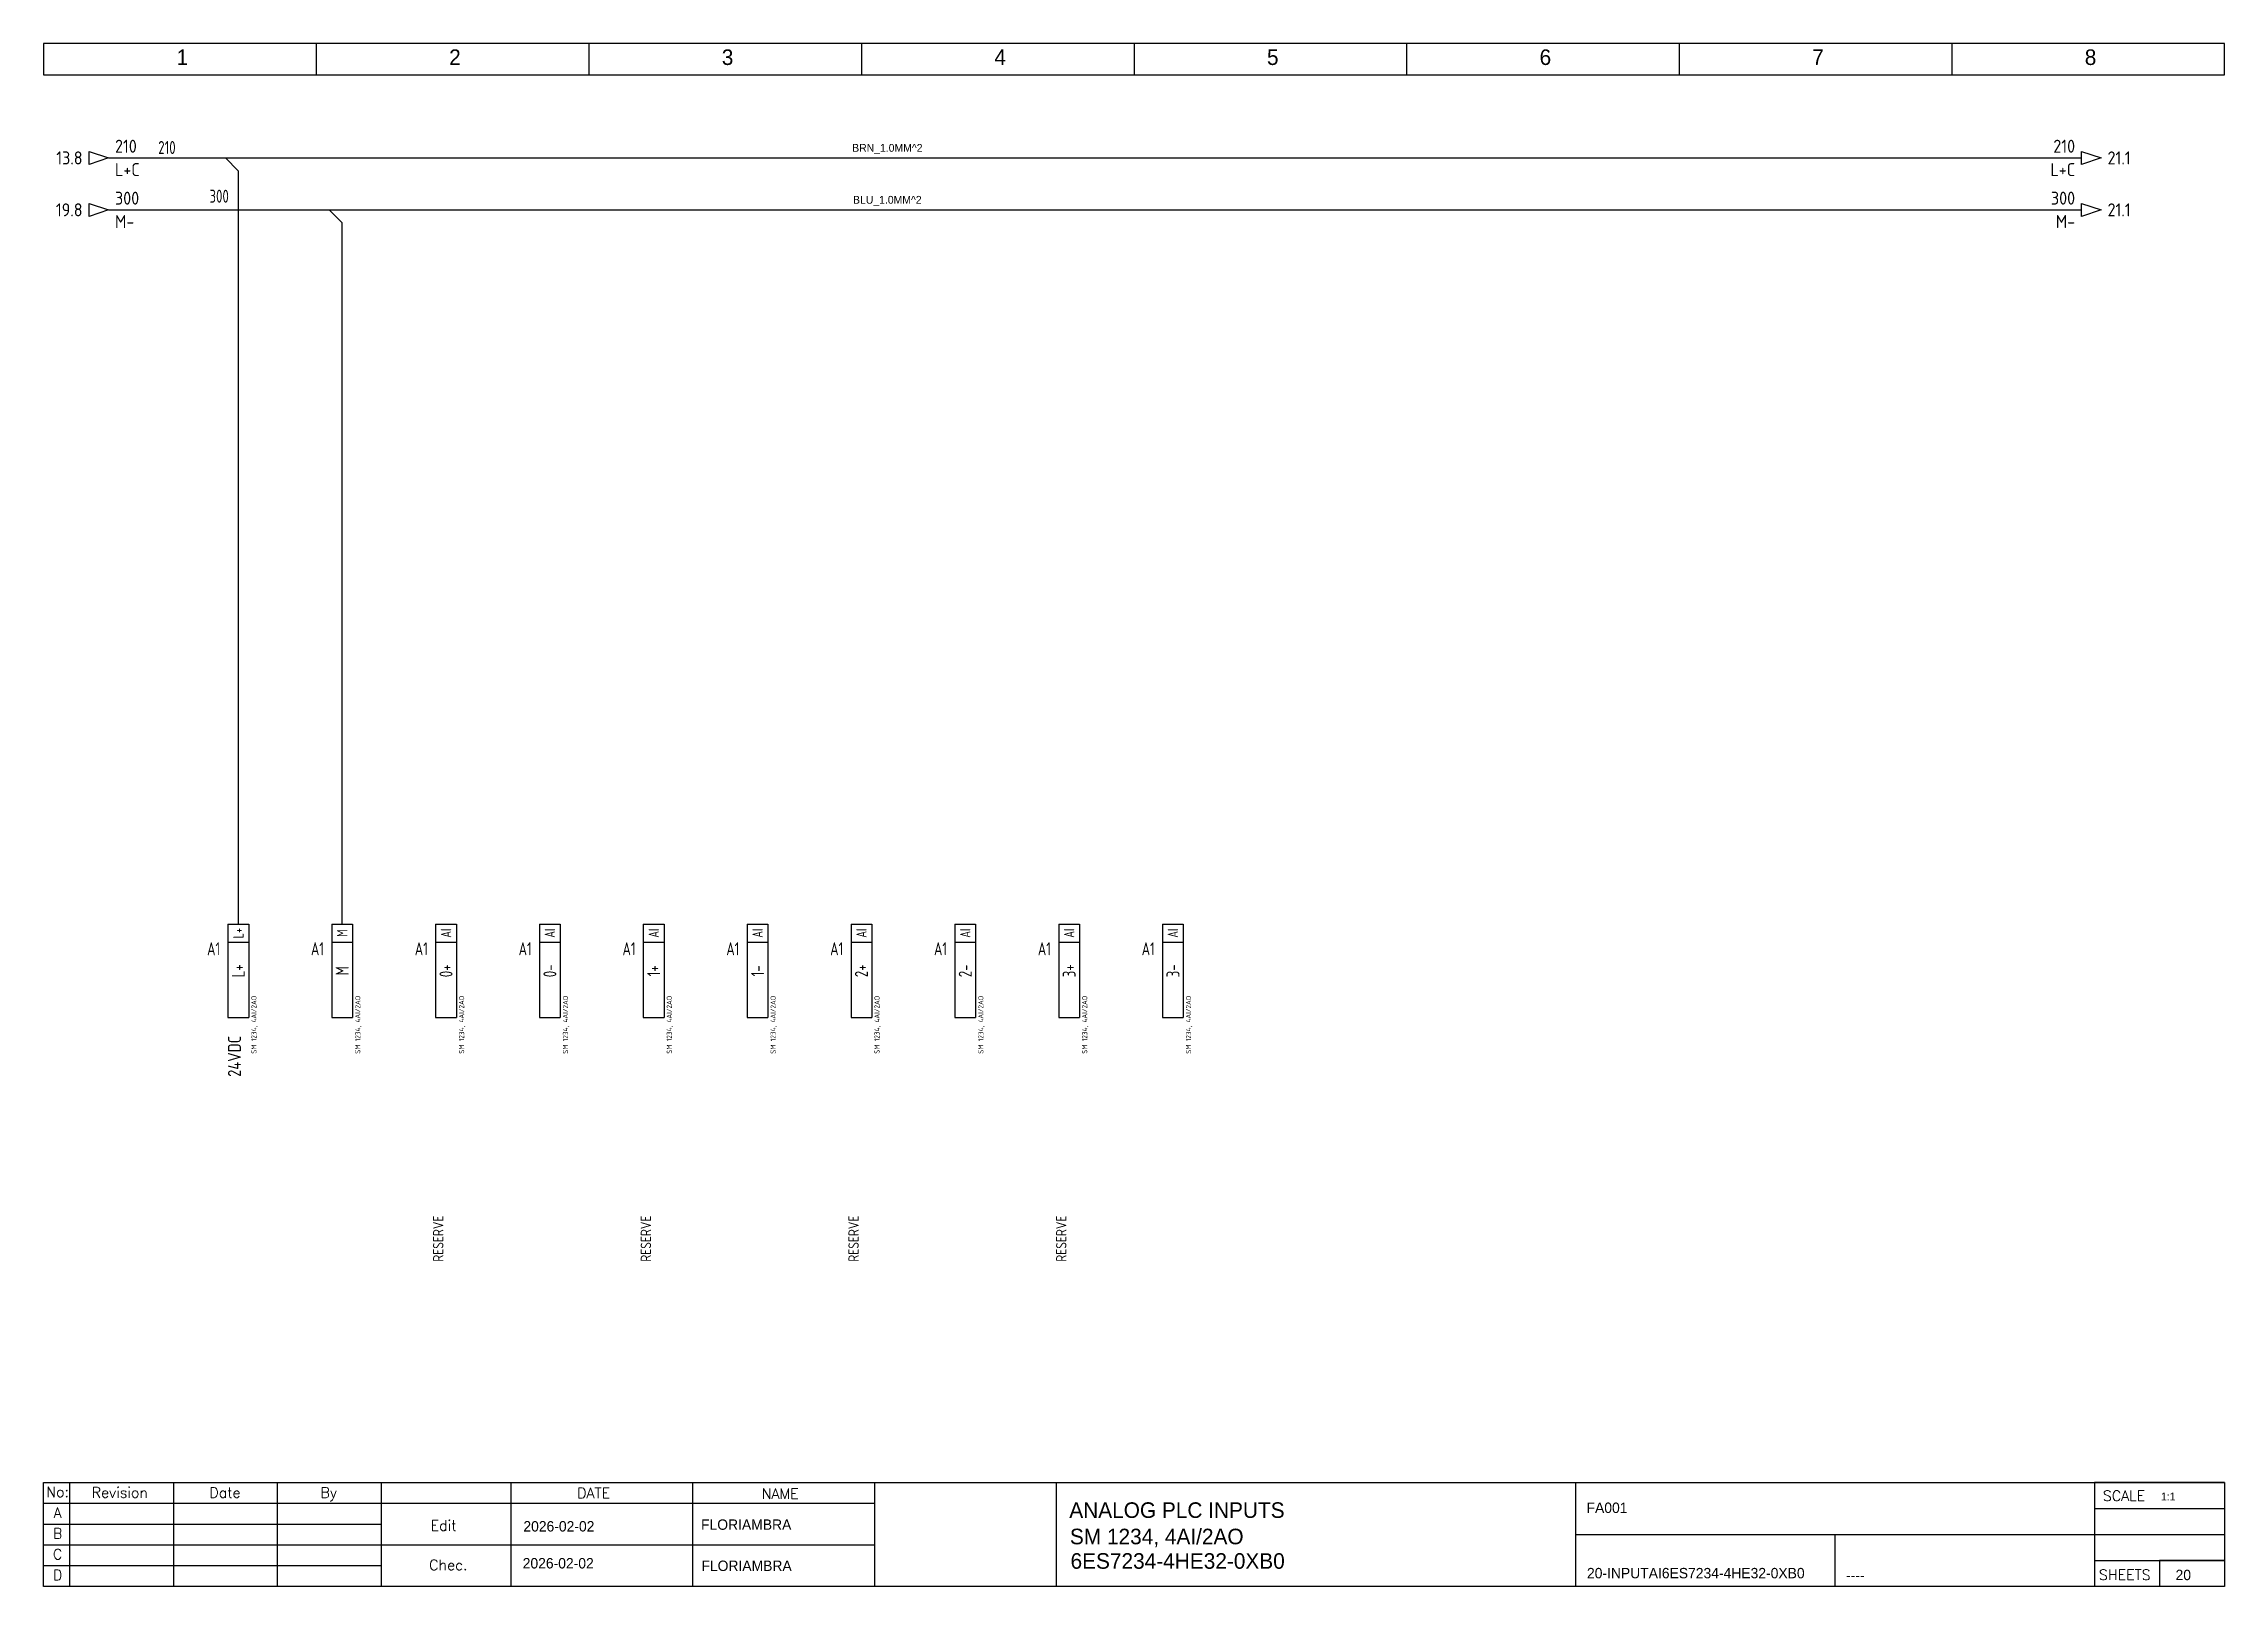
# Model space of a CAD drawing. Extents: x 0 to 420, y 0 to 297.
import ezdxf
from ezdxf.enums import TextEntityAlignment as Align

# ---------------------------------------------------------------- set-up
doc = ezdxf.new("R2010")
doc.units = 0
doc.header["$LTSCALE"] = 6
for name, color, linetype in [('025', 1, 'Continuous'), ('05', 6, 'Continuous'), ('BLU_1.0mm^2', 5, 'Continuous'), ('BRN_1.0mm^2', 14, 'Continuous'), ('DESC', 1, 'Continuous'), ('DESCCHILD', 20, 'Continuous'), ('LOC', 8, 'Continuous'), ('MISC', 2, 'Continuous'), ('RED_2.5mm^2', 1, 'Continuous'), ('SYMS', 7, 'Continuous'), ('TAGS', 51, 'Continuous'), ('TERMS', 4, 'Continuous'), ('WIRENO', 70, 'Continuous'), ('WIREREF', 61, 'Continuous'), ('WIREREF_DEST', 61, 'Continuous'), ('XREF', 7, 'Continuous')]:
    doc.layers.add(name, color=color, linetype=linetype)
doc.styles.add('WD', font='romans.shx')
doc.styles.add('WD_IEC', font='ISOCP2.shx', dxfattribs={"width": 0.9, "height": 4})

# ---------------------------------------------------------------- blocks, each defined once
blk = doc.blocks.new('IEC_tblock_a3_floriambra')
at = {"layer": '05'}
for p, q in [((-840, 0), (-840, 20)), ((-840, 0), (-840, 20)), ((-840, 20), (-420, 20)), ((-835, 20), (-835, 0)), ((-815, 20), (-815, 0)), ((-795, 20), (-795, 0)), ((-775, 20), (-775, 0)), ((-750, 20), (-750, 0)), ((-715, 20), (-715, 0)), ((-680, 20), (-680, 0)), ((-645, 20), (-645, 0)), ((-545, 20), (-545, 0)), ((-420, 20), (-445, 20)), ((-445, 20), (-445, 0)), ((-445, 20), (-445, 15)), ((-420, 20), (-420, 0)), ((-840, 16), (-775, 16)), ((-775, 16), (-680, 16)), ((-445, 15), (-420, 15)), ((-840, 12), (-775, 12)), ((-545, 10), (-445, 10)), ((-495, 10), (-495, 0)), ((-445, 10), (-420, 10)), ((-840, 8), (-775, 8)), ((-775, 8), (-680, 8)), ((-445, 5), (-420, 5)), ((-420, 5), (-432.5, 5)), ((-432.5, 5), (-432.5, 0)), ((-840, 4), (-775, 4)), ((-420, 0), (-840, 0))]:
    blk.add_line(p, q, dxfattribs=at)
at = {"flags": 4}
for tag, p, height in [('SCALA', (-432.21, 16.54), 1.5), ('AUTHOR', (-713.38, 10.89), 2), ('DESCRIPT_PROYECT', (-642.46, 13.18), 3), ('CODIGO_PROYECT', (-542.84, 14.13), 2), ('INSTALACION', (-441.74, 11.01), 2), ('FECHA_CREA', (-747.6, 10.56), 2), ('DESCRIPCION_1', (-642.34, 8.1), 3), ('LOCALIZACION', (-441.61, 6.6), 2), ('FECHA_EDIT', (-747.73, 3.45), 2), ('REVISADO', (-713.31, 2.96), 2), ('DESCRIPCION_2', (-642.22, 3.39), 3), ('ARCHIVO', (-542.76, 1.55), 2), ('COMENTARIO', (-492.87, 1.14), 2), ('PAG', (-429.4, 1.2), 2)]:
    blk.add_attdef(tag, p, '', height=height, dxfattribs=at)
at = {"layer": '025', "style": 'WD'}
for s, p in [('No:', (-837.31, 17.19)), ('Revision', (-825.33, 17.07)), ('Date', (-805.08, 17.05)), ('By', (-785.09, 17.06)), ('NAME', (-698.14, 16.82)), ('SCALE', (-439.33, 16.45)), ('A', (-837.31, 13.19)), ('B', (-837.31, 9.19)), ('C', (-837.31, 5.19)), ('D', (-837.31, 1.19))]:
    blk.add_text(s, height=2, dxfattribs=at).set_placement(p, align=Align.CENTER)
for s, p in [('DATE', (-737.24, 16.98)), ('Edit', (-765.46, 10.72)), ('Chec.', (-765.74, 3.12)), ('SHEETS', (-444.15, 1.23))]:
    blk.add_text(s, height=2, dxfattribs=at).set_placement(p)
blk = doc.blocks.new('PLCIOI3V')
for p, q in [((-2, 0), (-2, -18)), ((-2, 0), (2, 0)), ((2, 0), (2, -18)), ((-2, -3.5), (2, -3.5)), ((-2, -18), (2, -18))]:
    blk.add_line(p, q)
at = {"style": 'WD_IEC', "width": 0.9}
blk.add_attdef('TERMDESC01', text='', height=2, rotation=90, dxfattribs=at).set_placement((2.25, 1), align=Align.TOP_LEFT)
at = {"style": 'WD_IEC', "width": 0.8}
for tag, p in [('INST', (-3.5, -2.5)), ('LOC', (-3.5, -6))]:
    blk.add_attdef(tag, text='', height=2.5, dxfattribs=at).set_placement(p, align=Align.RIGHT)
for tag, height, p in [('TERM01', 2, (0, -1.75)), ('TAGA01', 2.5, (0, -9))]:
    blk.add_attdef(tag, text='', height=height, rotation=90, dxfattribs=at).set_placement(p, align=Align.MIDDLE)
at = {"style": 'WD_IEC', "flags": 1}
for tag, height, p in [('X2TERM01', 0.25, (0, 0)), ('TAG2', 1, (-3, -9.5))]:
    blk.add_attdef(tag, text='', height=height, rotation=90, dxfattribs=at).set_placement(p, align=Align.RIGHT)
at = {"linetype": 'Continuous', "style": 'WD_IEC', "flags": 9}
for tag, p in [('ASSYCODE', (-2.39, -10.18)), ('FAMILY', (-2.39, -16.68))]:
    blk.add_attdef(tag, text='', height=0.16, rotation=90, dxfattribs=at).set_placement(p, align=Align.CENTER)
at = {"style": 'WD_IEC', "width": 0.9}
for tag, height, p in [('DESCC01', 1, (3.5, -13.81)), ('DESCA01', 2.5, (0.5, -21.5)), ('DESCB01', 2.5, (3.5, -21.5)), ('DESCD01', 2.5, (6.5, -21.5)), ('DESCE01', 2.5, (9.5, -21.5))]:
    blk.add_attdef(tag, text='', height=height, rotation=90, dxfattribs=at).set_placement(p, align=Align.RIGHT)
blk = doc.blocks.new('HT0_418')
for p, q in [((-2.5, 0), (2.5, 0)), ((0, -2.5), (-2.5, 0))]:
    blk.add_line(p, q)
at = {"style": 'WD_IEC', "flags": 1}
for tag, p in [('X4TERM01', (-2.5, 0)), ('X1TERM01', (2.5, 0)), ('WDWSEQ', (-2.63, -0.91)), ('X8TERM01', (0, -2.5))]:
    blk.add_attdef(tag, p, '', height=0.4, dxfattribs=at)
blk = doc.blocks.new('HA1D3')
blk.add_lwpolyline([(0, 0), (-3.75, -1.25), (-3.75, 1.25)], close=True)
at = {"style": 'WD_IEC'}
blk.add_attdef('XREF', text='', height=2.5, dxfattribs=at).set_placement((-5, 0), align=Align.MIDDLE_RIGHT)
at = {"style": 'WD_IEC', "flags": 1}
blk.add_attdef('SIGCODE', text='', height=1, dxfattribs=at).set_placement((-2.5, 1.8), align=Align.RIGHT)
at = {"style": 'WD_IEC'}
for tag, p, height, flags in [('X1TERM01', (0, 0), 0.32, 1), ('WIRENO', (1.25, 1), 2.5, 8)]:
    blk.add_attdef(tag, p, '', height=height, dxfattribs=dict(at, flags=flags))
blk.add_attdef('DESC1', text='', height=2.5, dxfattribs=at).set_placement((1.25, -1), align=Align.TOP_LEFT)
blk = doc.blocks.new('WD_WNH')
at = {"linetype": 'Continuous', "style": 'WD_IEC', "width": 0.8}
blk.add_attdef('WIRENO', text='', height=2.5, dxfattribs=at).set_placement((0, 0.75), align=Align.CENTER)
at = {"style": 'WD_IEC', "flags": 1}
for tag, p in [('W08USER', (0, 0.375)), ('W04USER', (0, 0.875)), ('W05USER', (0, 0.75)), ('W09USER', (0, 0.25)), ('W03USER', (0, 1)), ('W06USER', (0, 0.625)), ('W07USER', (0, 0.5)), ('W02USER', (0, 1.125)), ('W01USER', (0, 1.25)), ('W10USER', (0, 0.125))]:
    blk.add_attdef(tag, text='', height=0.08, dxfattribs=at).set_placement(p, align=Align.CENTER)
blk = doc.blocks.new('HA1S1')
blk.add_lwpolyline([(0, 1.25), (3.75, 0), (0, -1.25)], close=True)
at = {"style": 'WD_IEC'}
for tag, height, flags, p in [('WIRENO', 2.5, 8, (-1.25, 1)), ('SIGCODE', 1, 1, (5, 1.8))]:
    blk.add_attdef(tag, text='', height=height, dxfattribs=dict(at, flags=flags)).set_placement(p, align=Align.RIGHT)
at = {"style": 'WD_IEC', "flags": 1}
blk.add_attdef('X4TERM01', (0, 0), '', height=0.32, dxfattribs=at)
at = {"style": 'WD_IEC'}
blk.add_attdef('XREF', text='', height=2.5, dxfattribs=at).set_placement((5, 0), align=Align.MIDDLE_LEFT)
blk.add_attdef('DESC1', text='', height=2.5, dxfattribs=at).set_placement((-1.25, -1), align=Align.TOP_RIGHT)

msp = doc.modelspace()

# ---------------------------------------------------------------- linework, layer by layer
at = {"layer": '05'}
for p, q in [((0, 297), (0, 291)), ((420, 297), (0, 297)), ((52.5, 297), (52.5, 291)), ((105, 297), (105, 291)), ((157.5, 297), (157.5, 291)), ((210, 297), (210, 291)), ((262.5, 297), (262.5, 291)), ((315, 297), (315, 291)), ((367.5, 297), (367.5, 291)), ((420, 291), (420, 297)), ((0, 291), (420, 291))]:
    msp.add_line(p, q, dxfattribs=at)
at = {"layer": 'BLU_1.0mm^2'}
for p, q in [((12.5, 265), (55, 265)), ((60, 265), (392.5, 265)), ((57.5, 127.5), (57.5, 262.5))]:
    msp.add_line(p, q, dxfattribs=at)
at = {"layer": 'BRN_1.0mm^2'}
for p, q in [((12.5, 275), (35, 275)), ((40, 275), (392.5, 275)), ((37.5, 272.5), (37.5, 127.5))]:
    msp.add_line(p, q, dxfattribs=at)

# ---------------------------------------------------------------- block references
ref = msp.add_blockref('IEC_tblock_a3_floriambra', (840, 0))
ref.add_attrib('FECHA_EDIT', '2026-02-02', (92.27, 3.45), dxfattribs={"height": 2})
ref.add_attrib('FECHA_CREA', '2026-02-02', (92.4, 10.56), dxfattribs={"height": 2})
ref.add_attrib('REVISADO', 'FLORIAMBRA', (126.69, 2.96), dxfattribs={"height": 2})
ref.add_attrib('AUTHOR', 'FLORIAMBRA', (126.62, 10.89), dxfattribs={"height": 2})
ref.add_attrib('DESCRIPCION_2', '6ES7234-4HE32-0XB0', (197.78, 3.39), dxfattribs={"height": 3})
ref.add_attrib('DESCRIPCION_1', 'SM 1234, 4AI/2AO', (197.66, 8.1), dxfattribs={"height": 3})
ref.add_attrib('DESCRIPT_PROYECT', 'ANALOG PLC INPUTS', (197.54, 13.18), dxfattribs={"height": 3})
ref.add_attrib('CODIGO_PROYECT', 'FA001', (297.16, 14.13), dxfattribs={"height": 2})
ref.add_attrib('ARCHIVO', '20-INPUTAI6ES7234-4HE32-0XB0', (297.24, 1.55), dxfattribs={"height": 2})
ref.add_attrib('COMENTARIO', '----', (347.13, 1.14), dxfattribs={"height": 2})
ref.add_attrib('PAG', '20', (410.6, 1.2), dxfattribs={"height": 2})
ref.add_attrib('SCALA', '1:1', (407.79, 16.54), dxfattribs={"height": 1.5})
at = {"layer": 'RED_2.5mm^2'}
for p in [(37.5, 275), (57.5, 265)]:
    msp.add_blockref('HT0_418', p, dxfattribs=at)
at = {"layer": 'SYMS'}
ref = msp.add_blockref('HA1D3', (12.5, 275), dxfattribs=at)
ref.add_attrib('XREF', '13.8', dxfattribs={"layer": 'XREF', "height": 2.5, "style": 'WD_IEC'}).set_placement((7.5, 275), align=Align.MIDDLE_RIGHT)
ref.add_attrib('DESC1', 'L+C', dxfattribs={"layer": 'DESC', "height": 2.5, "style": 'WD_IEC'}).set_placement((13.75, 274), align=Align.TOP_LEFT)
ref.add_attrib('WIRENO', '210', (13.75, 276), dxfattribs={"layer": 'WIREREF_DEST', "height": 2.5, "style": 'WD_IEC', "flags": 8})
ref = msp.add_blockref('HA1S1', (392.5, 275), dxfattribs=at)
ref.add_attrib('XREF', '21.1', dxfattribs={"layer": 'XREF', "height": 2.5, "style": 'WD_IEC'}).set_placement((397.5, 275), align=Align.MIDDLE_LEFT)
ref.add_attrib('DESC1', 'L+C', dxfattribs={"layer": 'DESC', "height": 2.5, "style": 'WD_IEC'}).set_placement((391.25, 274), align=Align.TOP_RIGHT)
ref.add_attrib('WIRENO', '210', dxfattribs={"layer": 'WIREREF', "height": 2.5, "style": 'WD_IEC', "flags": 8}).set_placement((391.25, 276), align=Align.RIGHT)
ref = msp.add_blockref('HA1D3', (12.5, 265), dxfattribs=at)
ref.add_attrib('XREF', '19.8', dxfattribs={"layer": 'XREF', "height": 2.5, "style": 'WD_IEC'}).set_placement((7.5, 265), align=Align.MIDDLE_RIGHT)
ref.add_attrib('DESC1', 'M-', dxfattribs={"layer": 'DESC', "height": 2.5, "style": 'WD_IEC'}).set_placement((13.75, 264), align=Align.TOP_LEFT)
ref.add_attrib('WIRENO', '300', (13.75, 266), dxfattribs={"layer": 'WIREREF_DEST', "height": 2.5, "style": 'WD_IEC', "flags": 8})
ref = msp.add_blockref('HA1S1', (392.5, 265), dxfattribs=at)
ref.add_attrib('XREF', '21.1', dxfattribs={"layer": 'XREF', "height": 2.5, "style": 'WD_IEC'}).set_placement((397.5, 265), align=Align.MIDDLE_LEFT)
ref.add_attrib('DESC1', 'M-', dxfattribs={"layer": 'DESC', "height": 2.5, "style": 'WD_IEC'}).set_placement((391.25, 264), align=Align.TOP_RIGHT)
ref.add_attrib('WIRENO', '300', dxfattribs={"layer": 'WIREREF', "height": 2.5, "style": 'WD_IEC', "flags": 8}).set_placement((391.25, 266), align=Align.RIGHT)
ref = msp.add_blockref('PLCIOI3V', (37.5, 127.5), dxfattribs=at)
ref.add_attrib('DESCC01', 'SM 1234, 4AI/2AO', dxfattribs={"layer": 'DESC', "height": 1, "rotation": 90, "style": 'WD_IEC', "width": 0.9}).set_placement((41, 113.69), align=Align.RIGHT)
ref.add_attrib('LOC', 'A1', dxfattribs={"layer": 'LOC', "height": 2.5, "style": 'WD_IEC', "width": 0.8}).set_placement((34, 121.5), align=Align.RIGHT)
ref.add_attrib('DESCA01', '24VDC', dxfattribs={"layer": 'DESC', "height": 2.5, "rotation": 90, "style": 'WD_IEC', "width": 0.9}).set_placement((38, 106), align=Align.RIGHT)
ref.add_attrib('TAGA01', 'L+', dxfattribs={"layer": 'TAGS', "height": 2.5, "rotation": 90, "style": 'WD_IEC', "width": 0.8}).set_placement((37.5, 118.5), align=Align.MIDDLE)
ref.add_attrib('TERM01', 'L+', dxfattribs={"layer": 'TERMS', "height": 2, "rotation": 90, "style": 'WD_IEC', "width": 0.8}).set_placement((37.5, 125.75), align=Align.MIDDLE)
ref = msp.add_blockref('PLCIOI3V', (57.5, 127.5), dxfattribs=at)
ref.add_attrib('DESCC01', 'SM 1234, 4AI/2AO', dxfattribs={"layer": 'DESC', "height": 1, "rotation": 90, "style": 'WD_IEC', "width": 0.9}).set_placement((61, 113.69), align=Align.RIGHT)
ref.add_attrib('LOC', 'A1', dxfattribs={"layer": 'LOC', "height": 2.5, "style": 'WD_IEC', "width": 0.8}).set_placement((54, 121.5), align=Align.RIGHT)
ref.add_attrib('TAGA01', 'M', dxfattribs={"layer": 'TAGS', "height": 2.5, "rotation": 90, "style": 'WD_IEC', "width": 0.8}).set_placement((57.5, 118.5), align=Align.MIDDLE)
ref.add_attrib('TERM01', 'M', dxfattribs={"layer": 'TERMS', "height": 2, "rotation": 90, "style": 'WD_IEC', "width": 0.8}).set_placement((57.5, 125.75), align=Align.MIDDLE)
ref = msp.add_blockref('PLCIOI3V', (77.5, 127.5), dxfattribs=at)
ref.add_attrib('DESCC01', 'SM 1234, 4AI/2AO', dxfattribs={"layer": 'DESC', "height": 1, "rotation": 90, "style": 'WD_IEC', "width": 0.9}).set_placement((81, 113.69), align=Align.RIGHT)
ref.add_attrib('LOC', 'A1', dxfattribs={"layer": 'LOC', "height": 2.5, "style": 'WD_IEC', "width": 0.8}).set_placement((74, 121.5), align=Align.RIGHT)
ref.add_attrib('TAGA01', '0+', dxfattribs={"layer": 'TAGS', "height": 2.5, "rotation": 90, "style": 'WD_IEC', "width": 0.8}).set_placement((77.5, 118.5), align=Align.MIDDLE)
ref.add_attrib('TERM01', 'AI', dxfattribs={"layer": 'TERMS', "height": 2, "rotation": 90, "style": 'WD_IEC', "width": 0.8}).set_placement((77.5, 125.75), align=Align.MIDDLE)
ref = msp.add_blockref('PLCIOI3V', (97.5, 127.5), dxfattribs=at)
ref.add_attrib('DESCC01', 'SM 1234, 4AI/2AO', dxfattribs={"layer": 'DESC', "height": 1, "rotation": 90, "style": 'WD_IEC', "width": 0.9}).set_placement((101, 113.69), align=Align.RIGHT)
ref.add_attrib('LOC', 'A1', dxfattribs={"layer": 'LOC', "height": 2.5, "style": 'WD_IEC', "width": 0.8}).set_placement((94, 121.5), align=Align.RIGHT)
ref.add_attrib('TAGA01', '0-', dxfattribs={"layer": 'TAGS', "height": 2.5, "rotation": 90, "style": 'WD_IEC', "width": 0.8}).set_placement((97.5, 118.5), align=Align.MIDDLE)
ref.add_attrib('TERM01', 'AI', dxfattribs={"layer": 'TERMS', "height": 2, "rotation": 90, "style": 'WD_IEC', "width": 0.8}).set_placement((97.5, 125.75), align=Align.MIDDLE)
ref = msp.add_blockref('PLCIOI3V', (117.5, 127.5), dxfattribs=at)
ref.add_attrib('DESCC01', 'SM 1234, 4AI/2AO', dxfattribs={"layer": 'DESC', "height": 1, "rotation": 90, "style": 'WD_IEC', "width": 0.9}).set_placement((121, 113.69), align=Align.RIGHT)
ref.add_attrib('LOC', 'A1', dxfattribs={"layer": 'LOC', "height": 2.5, "style": 'WD_IEC', "width": 0.8}).set_placement((114, 121.5), align=Align.RIGHT)
ref.add_attrib('TAGA01', '1+', dxfattribs={"layer": 'TAGS', "height": 2.5, "rotation": 90, "style": 'WD_IEC', "width": 0.8}).set_placement((117.5, 118.5), align=Align.MIDDLE)
ref.add_attrib('TERM01', 'AI', dxfattribs={"layer": 'TERMS', "height": 2, "rotation": 90, "style": 'WD_IEC', "width": 0.8}).set_placement((117.5, 125.75), align=Align.MIDDLE)
ref = msp.add_blockref('PLCIOI3V', (137.5, 127.5), dxfattribs=at)
ref.add_attrib('DESCC01', 'SM 1234, 4AI/2AO', dxfattribs={"layer": 'DESC', "height": 1, "rotation": 90, "style": 'WD_IEC', "width": 0.9}).set_placement((141, 113.69), align=Align.RIGHT)
ref.add_attrib('LOC', 'A1', dxfattribs={"layer": 'LOC', "height": 2.5, "style": 'WD_IEC', "width": 0.8}).set_placement((134, 121.5), align=Align.RIGHT)
ref.add_attrib('TAGA01', '1-', dxfattribs={"layer": 'TAGS', "height": 2.5, "rotation": 90, "style": 'WD_IEC', "width": 0.8}).set_placement((137.5, 118.5), align=Align.MIDDLE)
ref.add_attrib('TERM01', 'AI', dxfattribs={"layer": 'TERMS', "height": 2, "rotation": 90, "style": 'WD_IEC', "width": 0.8}).set_placement((137.5, 125.75), align=Align.MIDDLE)
ref = msp.add_blockref('PLCIOI3V', (157.5, 127.5), dxfattribs=at)
ref.add_attrib('DESCC01', 'SM 1234, 4AI/2AO', dxfattribs={"layer": 'DESC', "height": 1, "rotation": 90, "style": 'WD_IEC', "width": 0.9}).set_placement((161, 113.69), align=Align.RIGHT)
ref.add_attrib('LOC', 'A1', dxfattribs={"layer": 'LOC', "height": 2.5, "style": 'WD_IEC', "width": 0.8}).set_placement((154, 121.5), align=Align.RIGHT)
ref.add_attrib('TAGA01', '2+', dxfattribs={"layer": 'TAGS', "height": 2.5, "rotation": 90, "style": 'WD_IEC', "width": 0.8}).set_placement((157.5, 118.5), align=Align.MIDDLE)
ref.add_attrib('TERM01', 'AI', dxfattribs={"layer": 'TERMS', "height": 2, "rotation": 90, "style": 'WD_IEC', "width": 0.8}).set_placement((157.5, 125.75), align=Align.MIDDLE)
ref = msp.add_blockref('PLCIOI3V', (177.5, 127.5), dxfattribs=at)
ref.add_attrib('DESCC01', 'SM 1234, 4AI/2AO', dxfattribs={"layer": 'DESC', "height": 1, "rotation": 90, "style": 'WD_IEC', "width": 0.9}).set_placement((181, 113.69), align=Align.RIGHT)
ref.add_attrib('LOC', 'A1', dxfattribs={"layer": 'LOC', "height": 2.5, "style": 'WD_IEC', "width": 0.8}).set_placement((174, 121.5), align=Align.RIGHT)
ref.add_attrib('TAGA01', '2-', dxfattribs={"layer": 'TAGS', "height": 2.5, "rotation": 90, "style": 'WD_IEC', "width": 0.8}).set_placement((177.5, 118.5), align=Align.MIDDLE)
ref.add_attrib('TERM01', 'AI', dxfattribs={"layer": 'TERMS', "height": 2, "rotation": 90, "style": 'WD_IEC', "width": 0.8}).set_placement((177.5, 125.75), align=Align.MIDDLE)
ref = msp.add_blockref('PLCIOI3V', (197.5, 127.5), dxfattribs=at)
ref.add_attrib('DESCC01', 'SM 1234, 4AI/2AO', dxfattribs={"layer": 'DESC', "height": 1, "rotation": 90, "style": 'WD_IEC', "width": 0.9}).set_placement((201, 113.69), align=Align.RIGHT)
ref.add_attrib('LOC', 'A1', dxfattribs={"layer": 'LOC', "height": 2.5, "style": 'WD_IEC', "width": 0.8}).set_placement((194, 121.5), align=Align.RIGHT)
ref.add_attrib('TAGA01', '3+', dxfattribs={"layer": 'TAGS', "height": 2.5, "rotation": 90, "style": 'WD_IEC', "width": 0.8}).set_placement((197.5, 118.5), align=Align.MIDDLE)
ref.add_attrib('TERM01', 'AI', dxfattribs={"layer": 'TERMS', "height": 2, "rotation": 90, "style": 'WD_IEC', "width": 0.8}).set_placement((197.5, 125.75), align=Align.MIDDLE)
ref = msp.add_blockref('PLCIOI3V', (217.5, 127.5), dxfattribs=at)
ref.add_attrib('DESCC01', 'SM 1234, 4AI/2AO', dxfattribs={"layer": 'DESC', "height": 1, "rotation": 90, "style": 'WD_IEC', "width": 0.9}).set_placement((221, 113.69), align=Align.RIGHT)
ref.add_attrib('LOC', 'A1', dxfattribs={"layer": 'LOC', "height": 2.5, "style": 'WD_IEC', "width": 0.8}).set_placement((214, 121.5), align=Align.RIGHT)
ref.add_attrib('TAGA01', '3-', dxfattribs={"layer": 'TAGS', "height": 2.5, "rotation": 90, "style": 'WD_IEC', "width": 0.8}).set_placement((217.5, 118.5), align=Align.MIDDLE)
ref.add_attrib('TERM01', 'AI', dxfattribs={"layer": 'TERMS', "height": 2, "rotation": 90, "style": 'WD_IEC', "width": 0.8}).set_placement((217.5, 125.75), align=Align.MIDDLE)
at = {"layer": 'WIRENO'}
ref = msp.add_blockref('WD_WNH', (23.75, 275), dxfattribs=at)
ref.add_attrib('WIRENO', '210', dxfattribs={"linetype": 'Continuous', "height": 2.5, "style": 'WD_IEC', "width": 0.8}).set_placement((23.75, 275.75), align=Align.CENTER)
ref = msp.add_blockref('WD_WNH', (33.75, 265), dxfattribs=at)
ref.add_attrib('WIRENO', '300', dxfattribs={"linetype": 'Continuous', "height": 2.5, "style": 'WD_IEC', "width": 0.8}).set_placement((33.81, 266.38), align=Align.CENTER)

# ---------------------------------------------------------------- texts
at = {"layer": '05', "char_height": 3, "attachment_point": 1}
for s, insert in [('1', (25.61, 295.89)), ('2', (78.11, 295.89)), ('3', (130.61, 295.89)), ('4', (183.11, 295.89)), ('5', (235.61, 295.89)), ('6', (288.11, 295.89)), ('7', (340.61, 295.89)), ('8', (393.11, 295.89))]:
    msp.add_mtext_dynamic_manual_height_columns(s, width=14.5619, gutter_width=12.5, heights=[0], dxfattribs=dict(at, insert=insert))
at = {"layer": 'DESCCHILD', "char_height": 2, "attachment_point": 1, "rotation": 90, "style": 'WD_IEC'}
for insert in [(75, 62.5), (115, 62.5), (155, 62.5), (195, 62.5)]:
    msp.add_mtext_dynamic_manual_height_columns('RESERVE', width=70, gutter_width=10, heights=[0], dxfattribs=dict(at, insert=insert))
at = {"layer": 'MISC', "char_height": 1.5, "attachment_point": 8}
for s, insert in [('\\W1;BRN_1.0MM^ 2', (162.5, 275.75)), ('\\W1;BLU_1.0MM^ 2', (162.5, 265.75))]:
    msp.add_mtext(s, dxfattribs=dict(at, insert=insert))

doc.saveas('drawing.dxf')
